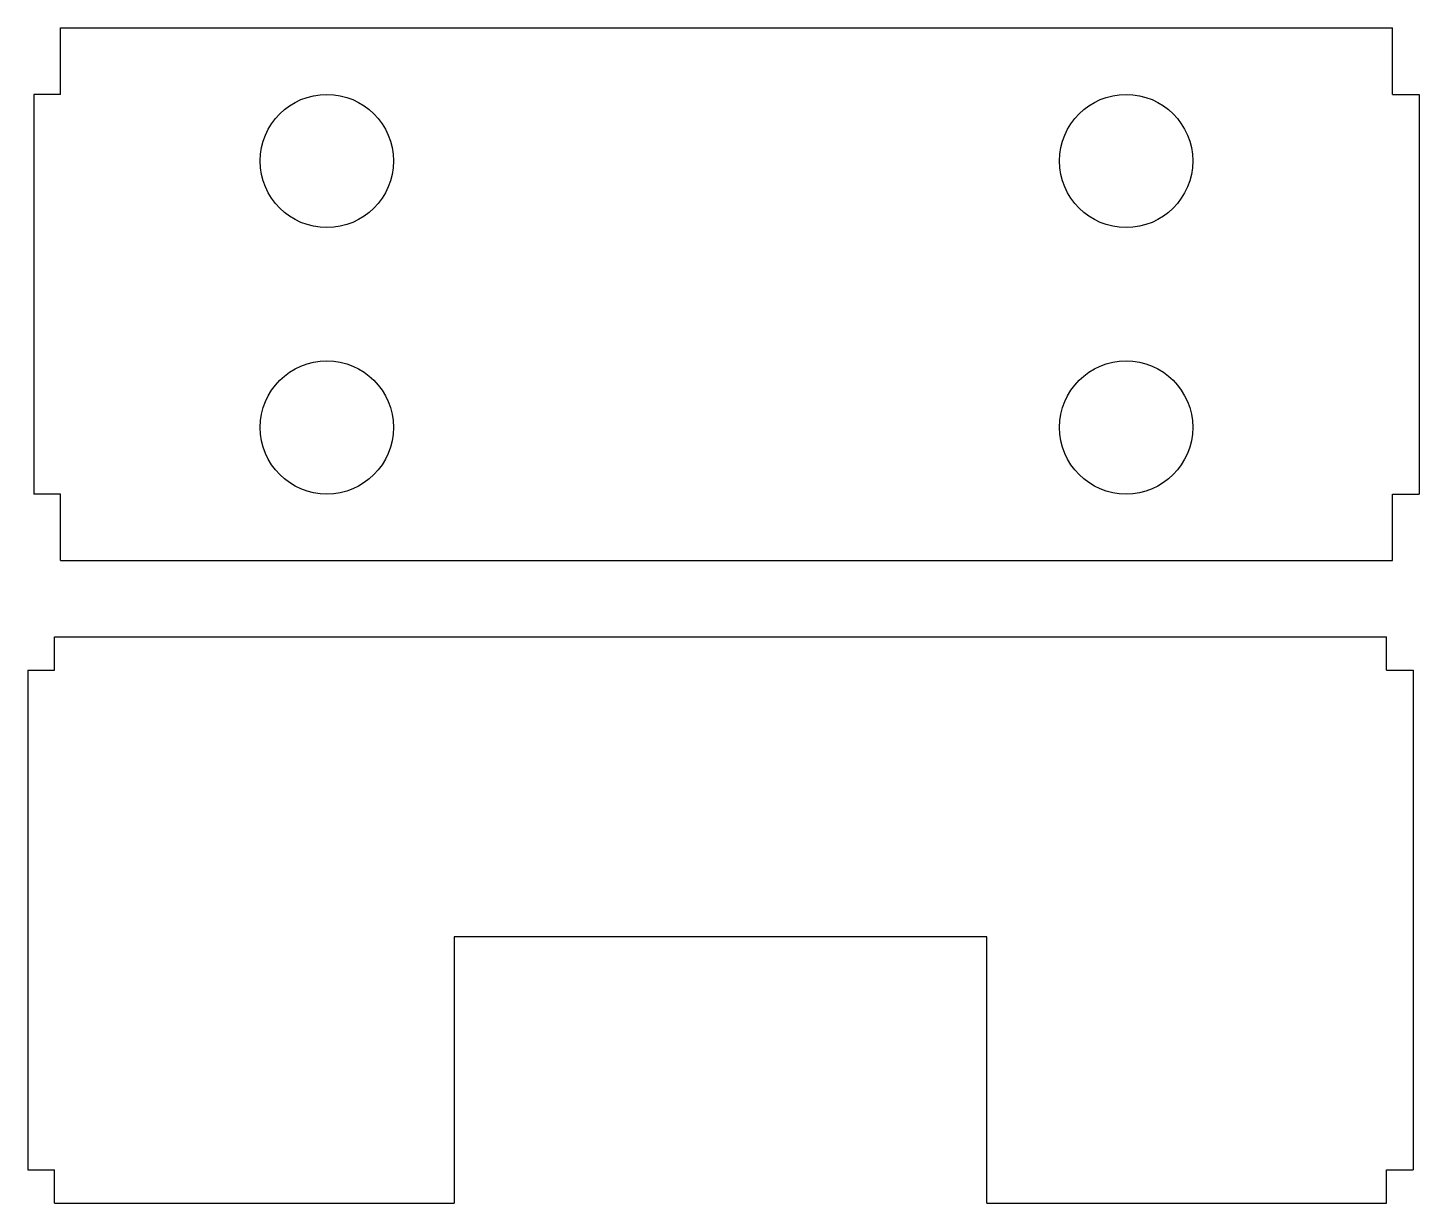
# Model space of a CAD drawing. Header units: millimetres. Extents: x -2 to 102, y 0 to 88.
import ezdxf

# ---------------------------------------------------------------- set-up
doc = ezdxf.new("R2010")
doc.units = ezdxf.units.MM

msp = doc.modelspace()

# ---------------------------------------------------------------- linework, layer by layer
at = {"color": 7, "linetype": 'Continuous', "lineweight": 25}
for p, q in [((0.45, 83.23), (0.45, 88.23)), ((0.45, 88.23), (100.45, 88.23)), ((100.45, 83.23), (100.45, 88.23)), ((-1.55, 83.23), (-1.55, 53.23)), ((0.45, 83.23), (-1.55, 83.23)), ((100.45, 83.23), (102.45, 83.23)), ((102.45, 83.23), (102.45, 53.23)), ((0.45, 53.23), (-1.55, 53.23)), ((0.45, 48.23), (0.45, 53.23)), ((100.45, 53.23), (102.45, 53.23)), ((100.45, 48.23), (100.45, 53.23)), ((0.45, 48.23), (100.45, 48.23)), ((0, 40), (0, 42.5)), ((0, 42.5), (100, 42.5)), ((100, 40), (100, 42.5)), ((-2, 40), (-2, 2.5)), ((-2, 40), (0, 40)), ((100, 40), (102, 40)), ((102, 40), (102, 2.5)), ((70, 20), (30, 20)), ((30, 20), (30, 0)), ((70, 0), (70, 20)), ((-2, 2.5), (0, 2.5)), ((0, 0), (0, 2.5)), ((100, 2.5), (102, 2.5)), ((100, 0), (100, 2.5)), ((0, 0), (30, 0)), ((70, 0), (100, 0))]:
    msp.add_line(p, q, dxfattribs=at)
for centre in [(20.45, 78.23), (80.45, 78.23), (20.45, 58.23), (80.45, 58.23)]:
    msp.add_circle(centre, 5, dxfattribs=at)

doc.saveas('drawing.dxf')
